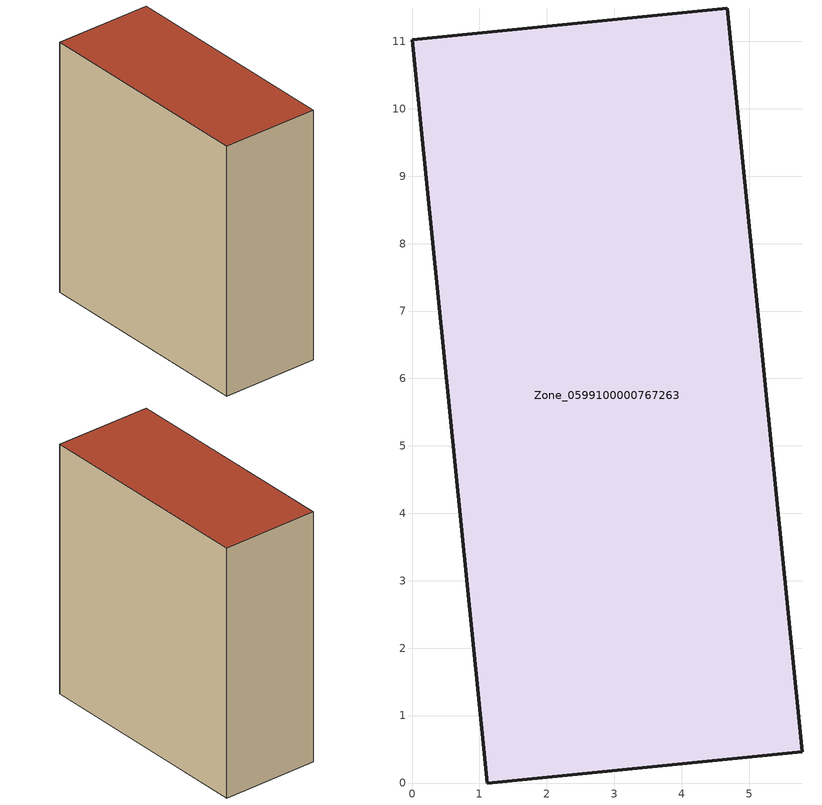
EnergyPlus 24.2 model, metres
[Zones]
Zone_0599100000767263
 floor ground (C_G): 5.79,0.47 1.12,0 0,11.02 4.67,11.49 z3.36
 wall outside (C_F): 1.12,0 5.79,0.47 4.67,11.49 0,11.02 1.12,0 z3.36:15.6
 roof outside (C_R): 4.67,11.49 0,11.02 1.12,0 5.79,0.47 z15.6
[BUILDING]
Pand.0599100000767263: North Axis=0; Terrain=City; Loads Convergence Tolerance Value=0.04; Temperature Convergence Tolerance Value=0.4; Solar Distribution=FullExterior; Maximum Number of Warmup Days=25; Minimum Number of Warmup Days=1
[Site:Location]
Rotterdam.The.Hague.AP_ZH_NLD Design_Conditions: Latitude=51.96; Longitude=4.45; Time Zone=1; Elevation=-4.5
[SITE:GROUNDTEMPERATURE:BUILDINGSURFACE]
18, 18, 18, 18, 18, 18, 18, 18, 18, 18, 18, 18
[MATERIAL] Thermal Absorptance=0.9; Solar Absorptance=0.7; Visible Absorptance=0.7
Name | Roughness | Thickness | Conductivity | Density | Specific Heat
G.TI.2006-2014 | MediumSmooth | 0.15 | 0.06 | 540 | 1210
F.TI.2006-2014 | Rough | 0.3 | 0.12 | 1920 | 840
R.TI.2006-2014 | MediumRough | 0.2 | 0.08 | 1500 | 1000
[CONSTRUCTION]
C_G: G.TI.2006-2014
C_F: F.TI.2006-2014
C_R: R.TI.2006-2014
[ZONE]
Zone_0599100000767263: Type=1; Multiplier=1; Ceiling Height=Autocalculate; Volume=Autocalculate; Floor Area=autocalculate; Part of Total Floor Area=Yes
[ZONEINFILTRATION:DESIGNFLOWRATE]
Infil_Zone_0599100000767263: Zone or ZoneList or Space or SpaceList=Zone_0599100000767263; Schedule=AlwaysOn; Design Flow Rate Calculation Method=Flow/Area; Flow Rate per Floor Area=0.0015; Constant Term Coefficient=1; Temperature Term Coefficient=0; Velocity Term Coefficient=0; Velocity Squared Term Coefficient=0
[HVACTEMPLATE:ZONE:IDEALLOADSAIRSYSTEM]
Zone_0599100000767263: Maximum Heating Supply Air Temperature=50; Minimum Cooling Supply Air Temperature=13; Maximum Heating Supply Air Humidity Ratio=0.0156; Minimum Cooling Supply Air Humidity Ratio=0.0077; Heating Limit=NoLimit; Cooling Limit=NoLimit; Dehumidification Control Type=ConstantSensibleHeatRatio; Cooling Sensible Heat Ratio=0.7; Dehumidification Setpoint=60; Humidification Control Type=None; Humidification Setpoint=30; Outdoor Air Method=None; Outdoor Air Flow Rate per Person=0.00944; Outdoor Air Flow Rate per Zone Floor Area=0; Outdoor Air Flow Rate per Zone=0; Demand Controlled Ventilation Type=None; Outdoor Air Economizer Type=NoEconomizer; Heat Recovery Type=None; Sensible Heat Recovery Effectiveness=0.7; Latent Heat Recovery Effectiveness=0.65
[ZONECONTROL:THERMOSTAT]
ThermostatControl_Zone_0599100000767263: Zone or ZoneList=Zone_0599100000767263; Control Type Schedule=DualSetpointControlType; Control 1=Thermostat_Zone_0599100000767263; Temperature Difference Between Cutout And Setpoint=0
[THERMOSTATSETPOINT:DUALSETPOINT]
Thermostat_Zone_0599100000767263: Heating Setpoint Temperature Schedule=HeatingSetpoint_Zone_0599100000767263; Cooling Setpoint Temperature Schedule=CoolingSetpoint_Zone_0599100000767263
[SCHEDULE:COMPACT]
HeatingSetpoint_Zone_0599100000767263: Through: 12/31, For: AllDays, Until: 24:00, 21
CoolingSetpoint_Zone_0599100000767263: Through: 12/31, For: AllDays, Until: 24:00, 24
DualSetpointControlType: Through: 12/31, For: AllDays, Until: 24:00, 4
AlwaysOn: Through: 12/31, For: AllDays, Until: 24:00, 1
